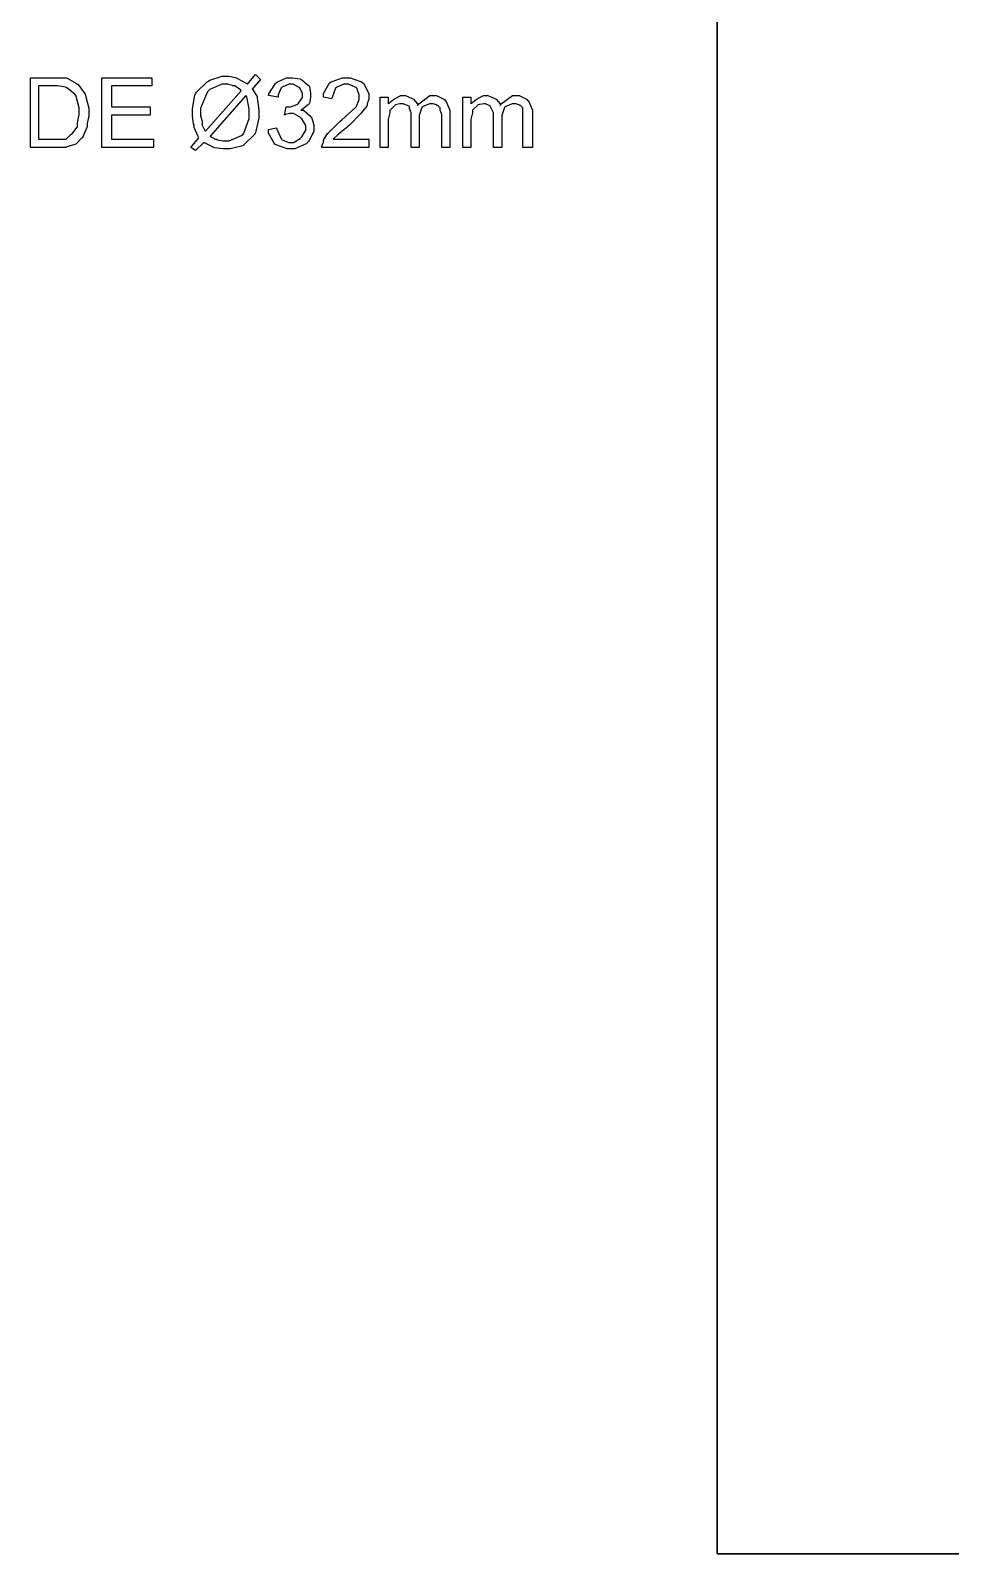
# Model space of a CAD drawing. Header units: metres. Extents: x -593 to 248, y 430 to 1024.
# Drawn here: x -66.61 to -42.52, y 624.34 to 664.26 of the extents above; entities that cross this region are included whole.
import ezdxf

# ---------------------------------------------------------------- set-up
doc = ezdxf.new("R2010")
doc.units = ezdxf.units.M
doc.header["$MEASUREMENT"] = 0
doc.layers.add('C00-00-00-BLACK', color=7, linetype='Continuous')
doc.layers.add('CFF-7E-00', color=30, linetype='Continuous')

msp = doc.modelspace()

# ---------------------------------------------------------------- linework, layer by layer
at = {"layer": 'C00-00-00-BLACK', "const_width": 0.0423}
for points in [[(-48.633, 624.365), (-48.633, 716.135)], [(61.511, 624.365), (-48.633, 624.365)]]:
    msp.add_lwpolyline(points, dxfattribs=at)
at = {"layer": 'CFF-7E-00'}
for points in [[(-60.93, 662.853), (-60.72, 663.108), (-60.593, 662.981), (-60.804, 662.726), (-60.794, 662.706), (-60.677, 662.532), (-60.677, 662.473), (-60.667, 662.441), (-60.634, 662.178), (-60.634, 662.09), (-60.634, 661.963), (-60.71, 661.624), (-60.72, 661.581), (-60.741, 661.55), (-61.025, 661.264), (-61.057, 661.242), (-61.09, 661.232), (-61.386, 661.158), (-61.484, 661.158), (-61.57, 661.158), (-61.801, 661.19), (-61.822, 661.2), (-61.844, 661.211), (-62.056, 661.318), (-62.077, 661.328), (-62.288, 661.115), (-62.414, 661.2), (-62.204, 661.454), (-62.226, 661.486), (-62.33, 661.717), (-62.33, 661.793), (-62.341, 661.816), (-62.373, 662.022), (-62.373, 662.09), (-62.373, 662.218), (-62.31, 662.568), (-62.288, 662.599), (-62.267, 662.642), (-61.991, 662.918), (-61.949, 662.938), (-61.917, 662.961), (-61.593, 663.065), (-61.484, 663.065), (-61.421, 663.065), (-61.249, 663.034), (-61.227, 663.023), (-61.206, 663.013), (-60.952, 662.875), (-60.93, 662.853)], [(-66.613, 661.2), (-66.613, 663.023), (-65.98, 663.023), (-65.906, 663.023), (-65.74, 663.023), (-65.683, 663.023), (-65.651, 663.013), (-65.406, 662.875), (-65.384, 662.853), (-65.364, 662.844), (-65.183, 662.59), (-65.172, 662.557), (-65.162, 662.525), (-65.088, 662.23), (-65.088, 662.131), (-65.088, 662.036), (-65.129, 661.822), (-65.129, 661.751), (-65.14, 661.719), (-65.246, 661.477), (-65.256, 661.454), (-65.278, 661.445), (-65.416, 661.296), (-65.426, 661.285), (-65.448, 661.275), (-65.661, 661.211), (-65.683, 661.2), (-65.758, 661.2), (-65.924, 661.2), (-65.98, 661.2), (-66.613, 661.2)], [(-66.402, 661.412), (-65.98, 661.412), (-65.906, 661.412), (-65.74, 661.412), (-65.683, 661.412), (-65.672, 661.423), (-65.565, 661.529), (-65.554, 661.539), (-65.533, 661.55), (-65.395, 661.73), (-65.384, 661.751), (-65.384, 661.846), (-65.341, 662.061), (-65.341, 662.131), (-65.341, 662.239), (-65.416, 662.536), (-65.426, 662.557), (-65.448, 662.59), (-65.661, 662.76), (-65.683, 662.769), (-65.694, 662.78), (-65.909, 662.812), (-65.98, 662.812), (-66.402, 662.812), (-66.402, 661.412)], [(-64.749, 661.2), (-64.749, 663.023), (-63.434, 663.023), (-63.434, 662.812), (-64.495, 662.812), (-64.495, 662.258), (-63.475, 662.258), (-63.475, 662.047), (-64.495, 662.047), (-64.495, 661.412), (-63.392, 661.412), (-63.392, 661.2), (-64.749, 661.2)], [(-61.1, 662.685), (-61.111, 662.707), (-61.263, 662.812), (-61.312, 662.812), (-61.323, 662.823), (-61.444, 662.853), (-61.484, 662.853), (-61.602, 662.853), (-61.917, 662.717), (-61.949, 662.685), (-61.982, 662.653), (-62.161, 662.231), (-62.161, 662.09), (-62.161, 662.026), (-62.118, 661.883), (-62.118, 661.835), (-62.118, 661.782), (-62.045, 661.646), (-62.034, 661.624), (-61.1, 662.685)], [(-60.381, 661.665), (-60.168, 661.708), (-60.159, 661.676), (-60.052, 661.434), (-60.042, 661.412), (-60.021, 661.402), (-59.844, 661.328), (-59.785, 661.328), (-59.722, 661.328), (-59.554, 661.434), (-59.532, 661.454), (-59.511, 661.477), (-59.403, 661.65), (-59.403, 661.708), (-59.403, 661.771), (-59.511, 661.952), (-59.532, 661.962), (-59.543, 661.983), (-59.724, 662.09), (-59.785, 662.09), (-59.829, 662.09), (-59.935, 662.058), (-59.958, 662.047), (-59.915, 662.258), (-59.915, 662.258), (-59.869, 662.258), (-59.869, 662.258), (-59.806, 662.258), (-59.638, 662.322), (-59.616, 662.343), (-59.595, 662.354), (-59.489, 662.507), (-59.489, 662.557), (-59.489, 662.611), (-59.563, 662.76), (-59.573, 662.769), (-59.595, 662.78), (-59.738, 662.853), (-59.785, 662.853), (-59.85, 662.853), (-60.021, 662.78), (-60.042, 662.769), (-60.052, 662.76), (-60.127, 662.578), (-60.127, 662.515), (-60.381, 662.557), (-60.371, 662.599), (-60.2, 662.875), (-60.168, 662.896), (-60.148, 662.918), (-59.908, 663.023), (-59.828, 663.023), (-59.755, 663.023), (-59.554, 662.992), (-59.532, 662.981), (-59.511, 662.972), (-59.33, 662.823), (-59.319, 662.812), (-59.31, 662.791), (-59.277, 662.616), (-59.277, 662.557), (-59.277, 662.505), (-59.31, 662.354), (-59.319, 662.343), (-59.33, 662.322), (-59.511, 662.185), (-59.532, 662.174), (-59.468, 662.174), (-59.288, 662.026), (-59.277, 662.004), (-59.256, 661.995), (-59.193, 661.78), (-59.193, 661.708), (-59.193, 661.613), (-59.33, 661.349), (-59.362, 661.328), (-59.394, 661.296), (-59.687, 661.158), (-59.785, 661.158), (-59.893, 661.158), (-60.179, 661.264), (-60.211, 661.285), (-60.233, 661.307), (-60.381, 661.576), (-60.381, 661.665)], [(-57.75, 661.412), (-57.75, 661.2), (-58.98, 661.2), (-58.98, 661.232), (-58.95, 661.318), (-58.939, 661.328), (-58.939, 661.391), (-58.833, 661.56), (-58.811, 661.581), (-58.79, 661.603), (-58.546, 661.846), (-58.515, 661.878), (-58.462, 661.92), (-58.111, 662.237), (-58.089, 662.258), (-58.079, 662.28), (-58.005, 662.458), (-58.005, 662.515), (-58.005, 662.579), (-58.068, 662.748), (-58.089, 662.769), (-58.111, 662.78), (-58.286, 662.853), (-58.344, 662.853), (-58.409, 662.853), (-58.591, 662.78), (-58.6, 662.769), (-58.622, 662.748), (-58.717, 662.505), (-58.727, 662.473), (-58.939, 662.515), (-58.939, 662.611), (-58.792, 662.875), (-58.769, 662.896), (-58.738, 662.918), (-58.443, 663.023), (-58.344, 663.023), (-58.238, 663.023), (-57.941, 662.918), (-57.919, 662.896), (-57.887, 662.875), (-57.75, 662.606), (-57.75, 662.515), (-57.75, 662.462), (-57.793, 662.342), (-57.793, 662.301), (-57.804, 662.28), (-57.941, 662.112), (-57.962, 662.09), (-57.984, 662.069), (-58.26, 661.782), (-58.301, 661.751), (-58.333, 661.719), (-58.548, 661.55), (-58.557, 661.539), (-58.568, 661.529), (-58.675, 661.423), (-58.684, 661.412), (-57.75, 661.412)], [(-60.973, 662.557), (-61.907, 661.497), (-61.898, 661.487), (-61.778, 661.412), (-61.738, 661.412), (-61.717, 661.402), (-61.574, 661.369), (-61.526, 661.369), (-61.409, 661.369), (-61.09, 661.507), (-61.057, 661.539), (-61.025, 661.57), (-60.889, 661.96), (-60.889, 662.09), (-60.889, 662.207), (-60.952, 662.525), (-60.973, 662.557)], [(-57.454, 661.2), (-57.454, 662.515), (-57.243, 662.515), (-57.243, 662.343), (-57.233, 662.354), (-57.095, 662.463), (-57.073, 662.473), (-57.063, 662.484), (-56.911, 662.557), (-56.858, 662.557), (-56.795, 662.557), (-56.616, 662.484), (-56.605, 662.473), (-56.584, 662.463), (-56.478, 662.342), (-56.478, 662.301), (-56.446, 662.345), (-56.153, 662.557), (-56.055, 662.557), (-55.982, 662.557), (-55.769, 662.452), (-55.758, 662.43), (-55.738, 662.419), (-55.632, 662.172), (-55.632, 662.09), (-55.632, 661.2), (-55.843, 661.2), (-55.843, 662.004), (-55.843, 662.058), (-55.885, 662.178), (-55.885, 662.216), (-55.885, 662.239), (-55.949, 662.301), (-55.969, 662.301), (-55.98, 662.312), (-56.067, 662.343), (-56.096, 662.343), (-56.161, 662.343), (-56.33, 662.269), (-56.351, 662.258), (-56.362, 662.248), (-56.435, 662.033), (-56.435, 661.962), (-56.435, 661.2), (-56.647, 661.2), (-56.647, 662.047), (-56.647, 662.101), (-56.69, 662.219), (-56.69, 662.258), (-56.701, 662.28), (-56.851, 662.343), (-56.901, 662.343), (-56.945, 662.343), (-57.063, 662.312), (-57.073, 662.301), (-57.084, 662.291), (-57.19, 662.185), (-57.2, 662.174), (-57.2, 662.101), (-57.243, 661.934), (-57.243, 661.878), (-57.243, 661.2), (-57.454, 661.2)], [(-55.29, 661.2), (-55.29, 662.515), (-55.078, 662.515), (-55.078, 662.343), (-55.068, 662.354), (-54.931, 662.463), (-54.908, 662.473), (-54.899, 662.484), (-54.748, 662.557), (-54.697, 662.557), (-54.634, 662.557), (-54.454, 662.484), (-54.443, 662.473), (-54.422, 662.463), (-54.316, 662.342), (-54.316, 662.301), (-54.284, 662.345), (-53.989, 662.557), (-53.89, 662.557), (-53.817, 662.557), (-53.605, 662.452), (-53.594, 662.43), (-53.573, 662.419), (-53.467, 662.172), (-53.467, 662.09), (-53.467, 661.2), (-53.72, 661.2), (-53.72, 662.004), (-53.72, 662.058), (-53.72, 662.178), (-53.72, 662.216), (-53.72, 662.239), (-53.785, 662.301), (-53.806, 662.301), (-53.817, 662.312), (-53.904, 662.343), (-53.933, 662.343), (-53.997, 662.343), (-54.168, 662.269), (-54.189, 662.258), (-54.2, 662.248), (-54.274, 662.033), (-54.274, 661.962), (-54.274, 661.2), (-54.485, 661.2), (-54.485, 662.047), (-54.485, 662.101), (-54.561, 662.248), (-54.571, 662.258), (-54.571, 662.28), (-54.697, 662.343), (-54.739, 662.343), (-54.739, 662.343), (-54.899, 662.312), (-54.908, 662.301), (-54.919, 662.291), (-55.027, 662.185), (-55.036, 662.174), (-55.036, 662.101), (-55.078, 661.934), (-55.078, 661.878), (-55.078, 661.2), (-55.29, 661.2)]]:
    msp.add_lwpolyline(points, close=True, dxfattribs=at)

doc.saveas('drawing.dxf')
